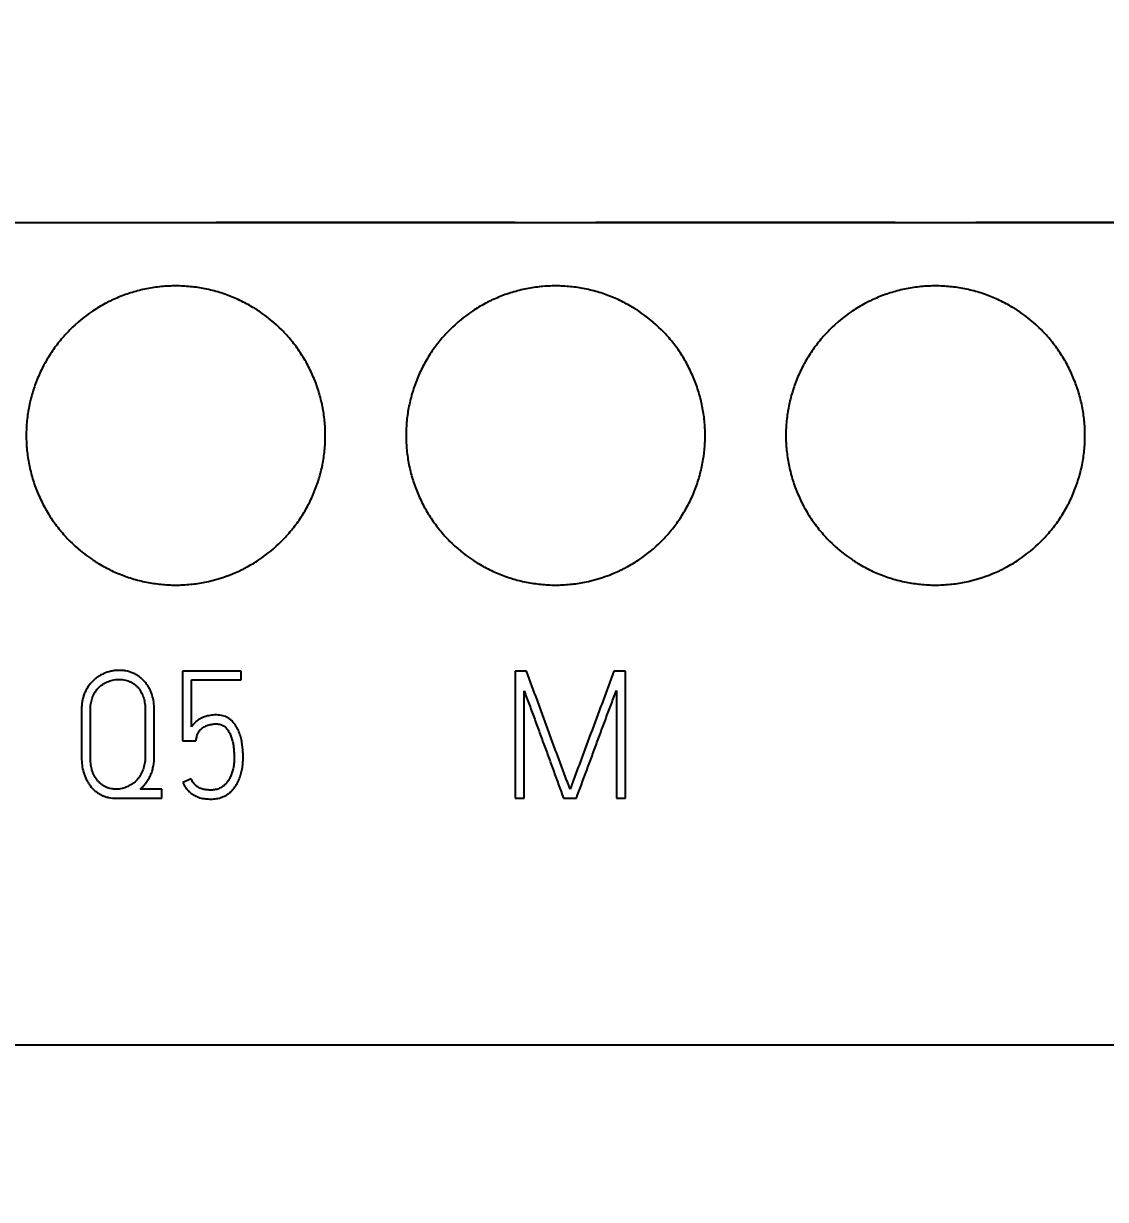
# Model space of a CAD drawing. Extents: x 0 to 420, y 0 to 297.
# Drawn here: x 93.85 to 108.32, y 140.4 to 156.12 of the extents above; entities that cross this region are included whole.
import ezdxf

# ---------------------------------------------------------------- set-up
doc = ezdxf.new("R2010")
doc.units = 0
doc.header["$LTSCALE"] = 23.1
for name, color, linetype in [('10000_FRONT', 7, 'CONTINUOUS'), ('10100_DIM_FRONT', 7, 'CONTINUOUS'), ('10500_FRONT_LABELING', 7, 'CONTINUOUS')]:
    doc.layers.add(name, color=color, linetype=linetype)
doc.styles.get("Standard").update_dxf_attribs({"font": 'txt', "width": 0.8})
doc.dimstyles.new('DIMSTYLE_1', dxfattribs={"dimtxt": 3.5, "dimasz": 3.5, "dimexe": 0.18, "dimexo": 0.0625, "dimgap": 0.09, "dimtad": 1, "dimtxsty": 'STANDARD', "dimcen": 0.09, "dimazin": 3, "dimtp": 0.05, "dimtm": 0.05, "dimtfac": 1, "dimtofl": 0, "dimtmove": 0, "dimatfit": 3, "dimtolj": 1})

# ---------------------------------------------------------------- blocks, each defined once
blk = doc.blocks.new('*D0')
at = {"layer": '10100_DIM_FRONT', "linetype": 'CONTINUOUS'}
for p, q in [((159.574, 187.462), (159.574, 124.671)), ((80.074, 147.013), (80.074, 124.671)), ((80.074, 126.671), (119.824, 126.671)), ((159.574, 126.671), (119.824, 126.671))]:
    blk.add_line(p, q, dxfattribs=at)
for points in [[(83.574, 127.171), (80.074, 126.671), (83.574, 126.171)], [(156.074, 126.171), (159.574, 126.671), (156.074, 127.171)]]:
    blk.add_solid(points, dxfattribs=at)
at = {"layer": '10100_DIM_FRONT', "linetype": 'CONTINUOUS', "width": 0.714286}
blk.add_text('79,5', height=3.5, dxfattribs=at).set_placement((115.994, 127.546))
blk = doc.blocks.new('*D1')
at = {"layer": '10100_DIM_FRONT', "linetype": 'CONTINUOUS'}
for p, q in [((88.074177, 187.462099), (88.074177, 132.024382)), ((159.574177, 147.949506), (159.574177, 132.024382)), ((88.074177, 134.024382), (123.824177, 134.024382)), ((159.574177, 134.024382), (123.824177, 134.024382))]:
    blk.add_line(p, q, dxfattribs=at)
for points in [[(91.574177, 134.524382), (88.074177, 134.024382), (91.574177, 133.524382)], [(156.074177, 133.524382), (159.574177, 134.024382), (156.074177, 134.524382)]]:
    blk.add_solid(points, dxfattribs=at)
at = {"layer": '10100_DIM_FRONT', "linetype": 'CONTINUOUS', "width": 0.660714}
blk.add_text('71,5', height=3.5, dxfattribs=at).set_placement((120.380361, 134.899382))

msp = doc.modelspace()

# ---------------------------------------------------------------- linework, layer by layer
at = {"layer": '10000_FRONT', "color": 7, "linetype": 'CONTINUOUS'}
for p, q in [((88.074, 153.463), (159.574, 153.463)), ((96.423, 153.461), (96.424, 153.463)), ((100.425, 153.461), (96.423, 153.461)), ((100.424, 153.463), (100.425, 153.461)), ((101.503, 153.461), (101.504, 153.463)), ((105.505, 153.461), (101.503, 153.461)), ((105.504, 153.463), (105.505, 153.461)), ((106.583, 153.461), (106.584, 153.463)), ((110.585, 153.461), (106.583, 153.461)), ((88.074, 142.463), (159.574, 142.463))]:
    msp.add_line(p, q, dxfattribs=at)
for points, knots in [([(97.884, 150.613), (97.884, 150.679), (97.881, 150.744), (97.868, 150.874), (97.859, 150.938), (97.833, 151.065), (97.818, 151.128), (97.789, 151.222), (97.779, 151.254), (97.757, 151.316), (97.745, 151.346), (97.708, 151.437), (97.652, 151.555), (97.586, 151.666), (97.531, 151.748), (97.513, 151.775), (97.474, 151.827), (97.453, 151.853), (97.391, 151.93), (97.347, 151.979), (97.209, 152.117), (97.108, 152.2), (96.985, 152.283), (96.972, 152.292), (96.944, 152.309), (96.93, 152.318), (96.887, 152.344), (96.859, 152.36), (96.772, 152.406), (96.713, 152.434), (96.592, 152.485), (96.531, 152.507), (96.437, 152.536), (96.405, 152.544), (96.341, 152.56), (96.309, 152.568), (96.212, 152.587), (96.082, 152.606), (95.951, 152.613), (95.821, 152.613), (95.755, 152.61), (95.657, 152.6), (95.624, 152.596), (95.558, 152.587), (95.526, 152.581), (95.429, 152.562), (95.366, 152.546), (95.241, 152.508), (95.18, 152.486), (95.089, 152.448), (95.058, 152.435), (95.014, 152.414), (94.999, 152.407), (94.969, 152.392), (94.896, 152.354), (94.826, 152.311), (94.663, 152.203), (94.562, 152.12), (94.446, 152.003), (94.423, 151.979), (94.379, 151.93), (94.358, 151.906), (94.296, 151.83), (94.257, 151.778), (94.185, 151.669), (94.151, 151.613), (94.105, 151.527), (94.09, 151.497), (94.062, 151.438), (94.049, 151.408), (94.011, 151.317), (93.967, 151.194), (93.936, 151.068), (93.916, 150.972), (93.911, 150.94), (93.901, 150.876), (93.897, 150.843), (93.887, 150.745), (93.884, 150.679), (93.884, 150.613)], [0, 0, 0, 0, 0.03125, 0.03125, 0.0625, 0.0625, 0.09375, 0.09375, 0.109375, 0.109375, 0.125, 0.125, 0.15625, 0.1875, 0.1875, 0.203125, 0.203125, 0.21875, 0.21875, 0.25, 0.25, 0.3125, 0.3125, 0.320312, 0.320312, 0.328125, 0.328125, 0.34375, 0.34375, 0.375, 0.375, 0.40625, 0.40625, 0.421875, 0.421875, 0.4375, 0.4375, 0.46875, 0.5, 0.5, 0.53125, 0.53125, 0.546875, 0.546875, 0.5625, 0.5625, 0.59375, 0.59375, 0.625, 0.625, 0.640625, 0.640625, 0.648438, 0.648438, 0.65625, 0.6875, 0.6875, 0.75, 0.75, 0.765625, 0.765625, 0.78125, 0.78125, 0.8125, 0.8125, 0.84375, 0.84375, 0.859375, 0.859375, 0.875, 0.875, 0.90625, 0.9375, 0.9375, 0.953125, 0.953125, 0.96875, 0.96875, 1, 1, 1, 1]), ([(102.964, 150.613), (102.964, 150.679), (102.961, 150.744), (102.948, 150.874), (102.939, 150.938), (102.913, 151.065), (102.898, 151.128), (102.869, 151.222), (102.859, 151.254), (102.837, 151.316), (102.825, 151.346), (102.788, 151.437), (102.732, 151.555), (102.666, 151.666), (102.611, 151.748), (102.593, 151.775), (102.554, 151.827), (102.533, 151.853), (102.471, 151.93), (102.427, 151.979), (102.289, 152.117), (102.188, 152.2), (102.065, 152.283), (102.052, 152.292), (102.024, 152.309), (102.01, 152.318), (101.967, 152.344), (101.939, 152.36), (101.852, 152.406), (101.793, 152.434), (101.672, 152.485), (101.611, 152.507), (101.517, 152.536), (101.485, 152.544), (101.421, 152.56), (101.389, 152.568), (101.292, 152.587), (101.162, 152.606), (101.031, 152.613), (100.901, 152.613), (100.835, 152.61), (100.737, 152.6), (100.704, 152.596), (100.638, 152.587), (100.606, 152.581), (100.509, 152.562), (100.446, 152.546), (100.321, 152.508), (100.26, 152.486), (100.169, 152.448), (100.138, 152.435), (100.094, 152.414), (100.079, 152.407), (100.049, 152.392), (99.976, 152.354), (99.906, 152.311), (99.743, 152.203), (99.642, 152.12), (99.526, 152.003), (99.503, 151.979), (99.459, 151.93), (99.438, 151.906), (99.376, 151.83), (99.337, 151.778), (99.265, 151.669), (99.231, 151.613), (99.185, 151.527), (99.17, 151.497), (99.142, 151.438), (99.129, 151.408), (99.091, 151.317), (99.047, 151.194), (99.016, 151.068), (98.996, 150.972), (98.991, 150.94), (98.981, 150.876), (98.977, 150.843), (98.967, 150.745), (98.964, 150.679), (98.964, 150.613)], [0, 0, 0, 0, 0.03125, 0.03125, 0.0625, 0.0625, 0.09375, 0.09375, 0.109375, 0.109375, 0.125, 0.125, 0.15625, 0.1875, 0.1875, 0.203125, 0.203125, 0.21875, 0.21875, 0.25, 0.25, 0.3125, 0.3125, 0.320312, 0.320312, 0.328125, 0.328125, 0.34375, 0.34375, 0.375, 0.375, 0.40625, 0.40625, 0.421875, 0.421875, 0.4375, 0.4375, 0.46875, 0.5, 0.5, 0.53125, 0.53125, 0.546875, 0.546875, 0.5625, 0.5625, 0.59375, 0.59375, 0.625, 0.625, 0.640625, 0.640625, 0.648438, 0.648438, 0.65625, 0.6875, 0.6875, 0.75, 0.75, 0.765625, 0.765625, 0.78125, 0.78125, 0.8125, 0.8125, 0.84375, 0.84375, 0.859375, 0.859375, 0.875, 0.875, 0.90625, 0.9375, 0.9375, 0.953125, 0.953125, 0.96875, 0.96875, 1, 1, 1, 1]), ([(108.044, 150.613), (108.044, 150.679), (108.041, 150.744), (108.028, 150.874), (108.019, 150.938), (107.993, 151.065), (107.978, 151.128), (107.949, 151.222), (107.939, 151.254), (107.917, 151.316), (107.905, 151.346), (107.868, 151.437), (107.812, 151.555), (107.746, 151.666), (107.691, 151.748), (107.673, 151.775), (107.634, 151.827), (107.613, 151.853), (107.551, 151.93), (107.507, 151.979), (107.369, 152.117), (107.268, 152.2), (107.145, 152.283), (107.132, 152.292), (107.104, 152.309), (107.09, 152.318), (107.047, 152.344), (107.019, 152.36), (106.932, 152.406), (106.873, 152.434), (106.752, 152.485), (106.691, 152.507), (106.597, 152.536), (106.565, 152.544), (106.501, 152.56), (106.469, 152.568), (106.372, 152.587), (106.242, 152.606), (106.111, 152.613), (105.981, 152.613), (105.915, 152.61), (105.817, 152.6), (105.784, 152.596), (105.718, 152.587), (105.686, 152.581), (105.589, 152.562), (105.526, 152.546), (105.401, 152.508), (105.34, 152.486), (105.249, 152.448), (105.218, 152.435), (105.174, 152.414), (105.159, 152.407), (105.129, 152.392), (105.056, 152.354), (104.986, 152.311), (104.823, 152.203), (104.722, 152.12), (104.606, 152.003), (104.583, 151.979), (104.539, 151.93), (104.518, 151.906), (104.456, 151.83), (104.417, 151.778), (104.345, 151.669), (104.311, 151.613), (104.265, 151.527), (104.25, 151.497), (104.222, 151.438), (104.209, 151.408), (104.171, 151.317), (104.127, 151.194), (104.096, 151.068), (104.076, 150.972), (104.071, 150.94), (104.061, 150.876), (104.057, 150.843), (104.047, 150.745), (104.044, 150.679), (104.044, 150.613)], [0, 0, 0, 0, 0.03125, 0.03125, 0.0625, 0.0625, 0.09375, 0.09375, 0.109375, 0.109375, 0.125, 0.125, 0.15625, 0.1875, 0.1875, 0.203125, 0.203125, 0.21875, 0.21875, 0.25, 0.25, 0.3125, 0.3125, 0.320312, 0.320312, 0.328125, 0.328125, 0.34375, 0.34375, 0.375, 0.375, 0.40625, 0.40625, 0.421875, 0.421875, 0.4375, 0.4375, 0.46875, 0.5, 0.5, 0.53125, 0.53125, 0.546875, 0.546875, 0.5625, 0.5625, 0.59375, 0.59375, 0.625, 0.625, 0.640625, 0.640625, 0.648438, 0.648438, 0.65625, 0.6875, 0.6875, 0.75, 0.75, 0.765625, 0.765625, 0.78125, 0.78125, 0.8125, 0.8125, 0.84375, 0.84375, 0.859375, 0.859375, 0.875, 0.875, 0.90625, 0.9375, 0.9375, 0.953125, 0.953125, 0.96875, 0.96875, 1, 1, 1, 1]), ([(93.884, 150.613), (93.884, 150.547), (93.887, 150.482), (93.9, 150.352), (93.91, 150.288), (93.935, 150.161), (93.951, 150.098), (93.979, 150.004), (93.989, 149.973), (94.011, 149.911), (94.023, 149.88), (94.061, 149.789), (94.116, 149.671), (94.183, 149.56), (94.237, 149.478), (94.256, 149.452), (94.295, 149.399), (94.315, 149.373), (94.377, 149.296), (94.421, 149.248), (94.559, 149.109), (94.66, 149.026), (94.783, 148.944), (94.797, 148.935), (94.824, 148.917), (94.838, 148.908), (94.881, 148.883), (94.91, 148.866), (94.996, 148.82), (95.055, 148.792), (95.176, 148.742), (95.237, 148.719), (95.331, 148.691), (95.363, 148.682), (95.427, 148.666), (95.459, 148.658), (95.556, 148.639), (95.686, 148.62), (95.817, 148.613), (95.948, 148.613), (96.013, 148.616), (96.112, 148.626), (96.145, 148.63), (96.21, 148.64), (96.372, 148.668), (96.528, 148.715), (96.68, 148.778), (96.71, 148.791), (96.755, 148.812), (96.77, 148.82), (96.799, 148.835), (96.872, 148.873), (96.943, 148.915), (97.105, 149.024), (97.206, 149.107), (97.323, 149.223), (97.345, 149.247), (97.389, 149.296), (97.411, 149.321), (97.473, 149.396), (97.512, 149.449), (97.584, 149.557), (97.617, 149.613), (97.664, 149.7), (97.678, 149.729), (97.707, 149.788), (97.72, 149.818), (97.757, 149.909), (97.801, 150.032), (97.833, 150.158), (97.852, 150.254), (97.858, 150.286), (97.867, 150.351), (97.871, 150.383), (97.881, 150.482), (97.884, 150.547), (97.884, 150.613)], [0, 0, 0, 0, 0.03125, 0.03125, 0.0625, 0.0625, 0.09375, 0.09375, 0.109375, 0.109375, 0.125, 0.125, 0.15625, 0.1875, 0.1875, 0.203125, 0.203125, 0.21875, 0.21875, 0.25, 0.25, 0.3125, 0.3125, 0.320312, 0.320312, 0.328125, 0.328125, 0.34375, 0.34375, 0.375, 0.375, 0.40625, 0.40625, 0.421875, 0.421875, 0.4375, 0.4375, 0.46875, 0.5, 0.5, 0.53125, 0.53125, 0.546875, 0.546875, 0.5625, 0.625, 0.625, 0.640625, 0.640625, 0.648438, 0.648438, 0.65625, 0.6875, 0.6875, 0.75, 0.75, 0.765625, 0.765625, 0.78125, 0.78125, 0.8125, 0.8125, 0.84375, 0.84375, 0.859375, 0.859375, 0.875, 0.875, 0.90625, 0.9375, 0.9375, 0.953125, 0.953125, 0.96875, 0.96875, 1, 1, 1, 1]), ([(98.964, 150.613), (98.964, 150.547), (98.967, 150.482), (98.98, 150.352), (98.99, 150.288), (99.015, 150.161), (99.031, 150.098), (99.059, 150.004), (99.069, 149.973), (99.091, 149.911), (99.103, 149.88), (99.141, 149.789), (99.196, 149.671), (99.263, 149.56), (99.317, 149.478), (99.336, 149.452), (99.375, 149.399), (99.395, 149.373), (99.457, 149.296), (99.501, 149.248), (99.639, 149.109), (99.74, 149.026), (99.863, 148.944), (99.877, 148.935), (99.904, 148.917), (99.918, 148.908), (99.961, 148.883), (99.99, 148.866), (100.076, 148.82), (100.135, 148.792), (100.256, 148.742), (100.317, 148.719), (100.411, 148.691), (100.443, 148.682), (100.507, 148.666), (100.539, 148.658), (100.636, 148.639), (100.766, 148.62), (100.897, 148.613), (101.028, 148.613), (101.093, 148.616), (101.192, 148.626), (101.225, 148.63), (101.29, 148.64), (101.452, 148.668), (101.608, 148.715), (101.76, 148.778), (101.79, 148.791), (101.835, 148.812), (101.85, 148.82), (101.879, 148.835), (101.952, 148.873), (102.023, 148.915), (102.185, 149.024), (102.286, 149.107), (102.403, 149.223), (102.425, 149.247), (102.469, 149.296), (102.491, 149.321), (102.553, 149.396), (102.592, 149.449), (102.664, 149.557), (102.697, 149.613), (102.744, 149.7), (102.758, 149.729), (102.787, 149.788), (102.8, 149.818), (102.837, 149.909), (102.881, 150.032), (102.913, 150.158), (102.932, 150.254), (102.938, 150.286), (102.947, 150.351), (102.951, 150.383), (102.961, 150.482), (102.964, 150.547), (102.964, 150.613)], [0, 0, 0, 0, 0.03125, 0.03125, 0.0625, 0.0625, 0.09375, 0.09375, 0.109375, 0.109375, 0.125, 0.125, 0.15625, 0.1875, 0.1875, 0.203125, 0.203125, 0.21875, 0.21875, 0.25, 0.25, 0.3125, 0.3125, 0.320312, 0.320312, 0.328125, 0.328125, 0.34375, 0.34375, 0.375, 0.375, 0.40625, 0.40625, 0.421875, 0.421875, 0.4375, 0.4375, 0.46875, 0.5, 0.5, 0.53125, 0.53125, 0.546875, 0.546875, 0.5625, 0.625, 0.625, 0.640625, 0.640625, 0.648438, 0.648438, 0.65625, 0.6875, 0.6875, 0.75, 0.75, 0.765625, 0.765625, 0.78125, 0.78125, 0.8125, 0.8125, 0.84375, 0.84375, 0.859375, 0.859375, 0.875, 0.875, 0.90625, 0.9375, 0.9375, 0.953125, 0.953125, 0.96875, 0.96875, 1, 1, 1, 1]), ([(104.044, 150.613), (104.044, 150.547), (104.047, 150.482), (104.06, 150.352), (104.07, 150.288), (104.095, 150.161), (104.111, 150.098), (104.139, 150.004), (104.149, 149.973), (104.171, 149.911), (104.183, 149.88), (104.221, 149.789), (104.276, 149.671), (104.343, 149.56), (104.397, 149.478), (104.416, 149.452), (104.455, 149.399), (104.475, 149.373), (104.537, 149.296), (104.581, 149.248), (104.719, 149.109), (104.82, 149.026), (104.943, 148.944), (104.957, 148.935), (104.984, 148.917), (104.998, 148.908), (105.041, 148.883), (105.07, 148.866), (105.156, 148.82), (105.215, 148.792), (105.336, 148.742), (105.397, 148.719), (105.491, 148.691), (105.523, 148.682), (105.587, 148.666), (105.619, 148.658), (105.716, 148.639), (105.846, 148.62), (105.977, 148.613), (106.108, 148.613), (106.173, 148.616), (106.272, 148.626), (106.305, 148.63), (106.37, 148.64), (106.532, 148.668), (106.688, 148.715), (106.84, 148.778), (106.87, 148.791), (106.915, 148.812), (106.93, 148.82), (106.959, 148.835), (107.032, 148.873), (107.103, 148.915), (107.265, 149.024), (107.366, 149.107), (107.483, 149.223), (107.505, 149.247), (107.549, 149.296), (107.571, 149.321), (107.633, 149.396), (107.672, 149.449), (107.744, 149.557), (107.777, 149.613), (107.824, 149.7), (107.838, 149.729), (107.867, 149.788), (107.88, 149.818), (107.917, 149.909), (107.961, 150.032), (107.993, 150.158), (108.012, 150.254), (108.018, 150.286), (108.027, 150.351), (108.031, 150.383), (108.041, 150.482), (108.044, 150.547), (108.044, 150.613)], [0, 0, 0, 0, 0.03125, 0.03125, 0.0625, 0.0625, 0.09375, 0.09375, 0.109375, 0.109375, 0.125, 0.125, 0.15625, 0.1875, 0.1875, 0.203125, 0.203125, 0.21875, 0.21875, 0.25, 0.25, 0.3125, 0.3125, 0.320312, 0.320312, 0.328125, 0.328125, 0.34375, 0.34375, 0.375, 0.375, 0.40625, 0.40625, 0.421875, 0.421875, 0.4375, 0.4375, 0.46875, 0.5, 0.5, 0.53125, 0.53125, 0.546875, 0.546875, 0.5625, 0.625, 0.625, 0.640625, 0.640625, 0.648438, 0.648438, 0.65625, 0.6875, 0.6875, 0.75, 0.75, 0.765625, 0.765625, 0.78125, 0.78125, 0.8125, 0.8125, 0.84375, 0.84375, 0.859375, 0.859375, 0.875, 0.875, 0.90625, 0.9375, 0.9375, 0.953125, 0.953125, 0.96875, 0.96875, 1, 1, 1, 1])]:
    msp.add_open_spline(points, degree=3, knots=knots, dxfattribs=at)
at = {"layer": '10500_FRONT_LABELING', "color": 7, "linetype": 'CONTINUOUS'}
for p, q in [((95.975, 147.463), (95.975, 146.529)), ((96.76, 147.463), (95.975, 147.463)), ((96.76, 147.345), (96.76, 147.463)), ((100.424, 147.463), (100.424, 145.763)), ((100.575, 147.463), (100.424, 147.463)), ((101.898, 147.463), (101.745, 147.463)), ((101.898, 145.763), (101.898, 147.463)), ((96.093, 146.718), (96.093, 147.345)), ((96.093, 147.345), (96.76, 147.345)), ((100.544, 145.763), (100.544, 147.199)), ((101.778, 147.204), (101.778, 145.763)), ((94.624, 146.949), (94.624, 146.305)), ((94.742, 146.305), (94.742, 146.949)), ((95.475, 146.949), (95.475, 146.32)), ((95.596, 146.32), (95.596, 146.949)), ((96.154, 146.529), (96.164, 146.581)), ((95.975, 146.529), (96.154, 146.529)), ((96.088, 146.02), (95.98, 145.971)), ((95.699, 145.883), (95.407, 145.883)), ((95.699, 145.763), (95.699, 145.883)), ((95.086, 145.763), (95.699, 145.763)), ((100.424, 145.763), (100.544, 145.763)), ((101.07, 145.763), (101.242, 145.763)), ((101.778, 145.763), (101.898, 145.763))]:
    msp.add_line(p, q, dxfattribs=at)
for points, knots in [([(95.596, 146.949), (95.596, 147.016), (95.587, 147.081), (95.562, 147.16), (95.556, 147.176), (95.543, 147.207), (95.536, 147.221), (95.52, 147.25), (95.511, 147.265), (95.497, 147.285), (95.492, 147.292), (95.482, 147.305), (95.476, 147.312), (95.449, 147.343), (95.425, 147.366), (95.385, 147.395), (95.371, 147.405), (95.342, 147.421), (95.327, 147.429), (95.281, 147.449), (95.249, 147.459), (95.199, 147.468), (95.183, 147.47), (95.149, 147.472), (95.133, 147.473), (95.099, 147.472), (95.082, 147.471), (95.049, 147.467), (95.032, 147.464), (94.984, 147.453), (94.952, 147.442), (94.914, 147.425), (94.906, 147.422), (94.891, 147.414), (94.884, 147.41), (94.862, 147.398), (94.848, 147.389), (94.821, 147.37), (94.808, 147.36), (94.789, 147.343), (94.783, 147.338), (94.771, 147.326), (94.765, 147.32), (94.736, 147.289), (94.716, 147.263), (94.691, 147.22), (94.683, 147.206), (94.668, 147.176), (94.662, 147.16), (94.65, 147.129), (94.645, 147.113), (94.637, 147.081), (94.634, 147.065), (94.629, 147.032), (94.627, 147.016), (94.625, 146.982), (94.624, 146.966), (94.624, 146.949)], [0, 0, 0, 0, 0.125, 0.125, 0.15625, 0.15625, 0.1875, 0.1875, 0.21875, 0.21875, 0.234375, 0.234375, 0.25, 0.25, 0.3125, 0.3125, 0.34375, 0.34375, 0.375, 0.375, 0.4375, 0.4375, 0.46875, 0.46875, 0.5, 0.5, 0.53125, 0.53125, 0.5625, 0.5625, 0.625, 0.625, 0.640625, 0.640625, 0.65625, 0.65625, 0.6875, 0.6875, 0.71875, 0.71875, 0.734375, 0.734375, 0.75, 0.75, 0.8125, 0.8125, 0.84375, 0.84375, 0.875, 0.875, 0.90625, 0.90625, 0.9375, 0.9375, 0.96875, 0.96875, 1, 1, 1, 1]), ([(94.742, 146.949), (94.742, 146.975), (94.744, 147), (94.751, 147.05), (94.757, 147.074), (94.769, 147.11), (94.774, 147.122), (94.785, 147.145), (94.791, 147.157), (94.804, 147.178), (94.811, 147.189), (94.826, 147.21), (94.834, 147.22), (94.859, 147.248), (94.878, 147.265), (94.909, 147.287), (94.92, 147.294), (94.942, 147.307), (94.954, 147.313), (94.989, 147.328), (95.013, 147.336), (95.051, 147.345), (95.064, 147.347), (95.089, 147.351), (95.102, 147.352), (95.127, 147.352), (95.14, 147.352), (95.165, 147.351), (95.178, 147.349), (95.216, 147.342), (95.24, 147.335), (95.275, 147.32), (95.287, 147.314), (95.309, 147.302), (95.32, 147.295), (95.34, 147.279), (95.35, 147.271), (95.368, 147.254), (95.377, 147.244), (95.401, 147.214), (95.415, 147.193), (95.432, 147.159), (95.438, 147.147), (95.447, 147.124), (95.451, 147.112), (95.462, 147.075), (95.467, 147.05), (95.474, 147), (95.475, 146.975), (95.475, 146.949)], [0, 0, 0, 0, 0.0625, 0.0625, 0.125, 0.125, 0.15625, 0.15625, 0.1875, 0.1875, 0.21875, 0.21875, 0.25, 0.25, 0.3125, 0.3125, 0.34375, 0.34375, 0.375, 0.375, 0.4375, 0.4375, 0.46875, 0.46875, 0.5, 0.5, 0.53125, 0.53125, 0.5625, 0.5625, 0.625, 0.625, 0.65625, 0.65625, 0.6875, 0.6875, 0.71875, 0.71875, 0.75, 0.75, 0.8125, 0.8125, 0.84375, 0.84375, 0.875, 0.875, 0.9375, 0.9375, 1, 1, 1, 1]), ([(101.16, 145.883), (101.152, 145.899), (101.146, 145.916), (101.134, 145.949), (101.127, 145.965), (101.109, 146.014), (101.097, 146.047), (101.06, 146.146), (101.035, 146.211), (100.986, 146.343), (100.962, 146.409), (100.925, 146.508), (100.913, 146.541), (100.89, 146.607), (100.878, 146.64), (100.854, 146.706), (100.842, 146.739), (100.818, 146.805), (100.806, 146.837), (100.781, 146.903), (100.769, 146.936), (100.744, 147.002), (100.684, 147.167), (100.624, 147.331), (100.575, 147.463)], [0, 0, 0, 0, 0.03125, 0.03125, 0.0625, 0.0625, 0.125, 0.125, 0.25, 0.25, 0.375, 0.375, 0.4375, 0.4375, 0.5, 0.5, 0.5625, 0.5625, 0.625, 0.625, 0.6875, 0.6875, 0.75, 1, 1, 1, 1]), ([(101.745, 147.463), (101.696, 147.331), (101.648, 147.2), (101.574, 147.002), (101.55, 146.936), (101.5, 146.805), (101.476, 146.739), (101.402, 146.542), (101.354, 146.41), (101.28, 146.213), (101.256, 146.147), (101.219, 146.048), (101.207, 146.016), (101.189, 145.966), (101.183, 145.95), (101.171, 145.916), (101.166, 145.9), (101.16, 145.883)], [0, 0, 0, 0, 0.25, 0.25, 0.375, 0.375, 0.5, 0.5, 0.75, 0.75, 0.875, 0.875, 0.9375, 0.9375, 0.96875, 0.96875, 1, 1, 1, 1]), ([(100.544, 147.199), (100.565, 147.139), (100.587, 147.079), (100.632, 146.96), (100.654, 146.9), (100.698, 146.78), (100.72, 146.721), (100.764, 146.601), (100.785, 146.541), (100.818, 146.451), (100.829, 146.421), (100.852, 146.362), (100.863, 146.332), (100.895, 146.242), (100.917, 146.182), (100.982, 146.002), (101.027, 145.883), (101.07, 145.763)], [0, 0, 0, 0, 0.125, 0.125, 0.25, 0.25, 0.375, 0.375, 0.5, 0.5, 0.5625, 0.5625, 0.625, 0.625, 0.75, 0.75, 1, 1, 1, 1]), ([(101.242, 145.763), (101.287, 145.883), (101.331, 146.003), (101.398, 146.184), (101.42, 146.244), (101.454, 146.334), (101.465, 146.364), (101.487, 146.424), (101.498, 146.454), (101.531, 146.544), (101.553, 146.604), (101.598, 146.724), (101.62, 146.784), (101.665, 146.904), (101.687, 146.964), (101.733, 147.084), (101.756, 147.144), (101.778, 147.204)], [0, 0, 0, 0, 0.25, 0.25, 0.375, 0.375, 0.4375, 0.4375, 0.5, 0.5, 0.625, 0.625, 0.75, 0.75, 0.875, 0.875, 1, 1, 1, 1]), ([(95.98, 145.971), (95.99, 145.948), (96.002, 145.927), (96.022, 145.896), (96.029, 145.886), (96.045, 145.868), (96.054, 145.859), (96.072, 145.842), (96.082, 145.834), (96.101, 145.819), (96.112, 145.812), (96.133, 145.8), (96.143, 145.794), (96.166, 145.783), (96.178, 145.779), (96.201, 145.771), (96.213, 145.767), (96.237, 145.761), (96.249, 145.759), (96.274, 145.756), (96.287, 145.755), (96.312, 145.753), (96.324, 145.752), (96.349, 145.751), (96.361, 145.751), (96.386, 145.752), (96.399, 145.753), (96.424, 145.756), (96.436, 145.758), (96.461, 145.763), (96.473, 145.766), (96.508, 145.778), (96.531, 145.788), (96.564, 145.807), (96.575, 145.813), (96.595, 145.828), (96.605, 145.836), (96.623, 145.852), (96.632, 145.861), (96.649, 145.879), (96.657, 145.889), (96.68, 145.919), (96.694, 145.94), (96.718, 145.983), (96.728, 146.006), (96.746, 146.052), (96.754, 146.076), (96.766, 146.124), (96.771, 146.148), (96.779, 146.197), (96.781, 146.221), (96.784, 146.271), (96.784, 146.296), (96.784, 146.345), (96.782, 146.395), (96.777, 146.444), (96.771, 146.493), (96.767, 146.517), (96.756, 146.566), (96.75, 146.59), (96.734, 146.638), (96.725, 146.661), (96.709, 146.695), (96.703, 146.706), (96.69, 146.727), (96.684, 146.738), (96.662, 146.768), (96.646, 146.787), (96.622, 146.808), (96.617, 146.812), (96.607, 146.82), (96.602, 146.823), (96.587, 146.834), (96.576, 146.84), (96.554, 146.851), (96.542, 146.856), (96.518, 146.864), (96.506, 146.867), (96.481, 146.872), (96.469, 146.874), (96.443, 146.876), (96.431, 146.876), (96.406, 146.876), (96.393, 146.875), (96.368, 146.873), (96.356, 146.872), (96.331, 146.868), (96.319, 146.865), (96.294, 146.859), (96.282, 146.856), (96.258, 146.848), (96.247, 146.843), (96.224, 146.832), (96.213, 146.826), (96.192, 146.813), (96.181, 146.806), (96.161, 146.791), (96.151, 146.783), (96.133, 146.766), (96.125, 146.757), (96.108, 146.738), (96.1, 146.728), (96.093, 146.718)], [0, 0, 0, 0, 0.03125, 0.03125, 0.046875, 0.046875, 0.0625, 0.0625, 0.078125, 0.078125, 0.09375, 0.09375, 0.109375, 0.109375, 0.125, 0.125, 0.140625, 0.140625, 0.15625, 0.15625, 0.171875, 0.171875, 0.1875, 0.1875, 0.203125, 0.203125, 0.21875, 0.21875, 0.234375, 0.234375, 0.25, 0.25, 0.28125, 0.28125, 0.296875, 0.296875, 0.3125, 0.3125, 0.328125, 0.328125, 0.34375, 0.34375, 0.375, 0.375, 0.40625, 0.40625, 0.4375, 0.4375, 0.46875, 0.46875, 0.5, 0.5, 0.53125, 0.53125, 0.5625, 0.59375, 0.59375, 0.625, 0.625, 0.65625, 0.65625, 0.6875, 0.6875, 0.703125, 0.703125, 0.71875, 0.71875, 0.75, 0.75, 0.757812, 0.757812, 0.765625, 0.765625, 0.78125, 0.78125, 0.796875, 0.796875, 0.8125, 0.8125, 0.828125, 0.828125, 0.84375, 0.84375, 0.859375, 0.859375, 0.875, 0.875, 0.890625, 0.890625, 0.90625, 0.90625, 0.921875, 0.921875, 0.9375, 0.9375, 0.953125, 0.953125, 0.96875, 0.96875, 0.984375, 0.984375, 1, 1, 1, 1]), ([(96.164, 146.581), (96.164, 146.586), (96.165, 146.591), (96.168, 146.6), (96.17, 146.605), (96.174, 146.618), (96.178, 146.627), (96.187, 146.644), (96.193, 146.652), (96.204, 146.667), (96.211, 146.674), (96.224, 146.688), (96.231, 146.694), (96.247, 146.706), (96.255, 146.711), (96.279, 146.726), (96.296, 146.734), (96.324, 146.743), (96.333, 146.746), (96.352, 146.75), (96.361, 146.751), (96.39, 146.755), (96.409, 146.756), (96.438, 146.756), (96.447, 146.755), (96.467, 146.753), (96.476, 146.751), (96.49, 146.747), (96.494, 146.745), (96.503, 146.741), (96.508, 146.739), (96.521, 146.733), (96.529, 146.727), (96.544, 146.716), (96.551, 146.709), (96.564, 146.695), (96.57, 146.687), (96.581, 146.672), (96.586, 146.664), (96.596, 146.648), (96.601, 146.639), (96.614, 146.614), (96.621, 146.596), (96.633, 146.561), (96.639, 146.542), (96.648, 146.505), (96.651, 146.487), (96.657, 146.449), (96.659, 146.43), (96.662, 146.393), (96.663, 146.374), (96.665, 146.336), (96.666, 146.318), (96.666, 146.28), (96.665, 146.261), (96.662, 146.223), (96.66, 146.204), (96.653, 146.167), (96.649, 146.148), (96.639, 146.112), (96.633, 146.093), (96.622, 146.067), (96.619, 146.058), (96.611, 146.041), (96.606, 146.032), (96.593, 146.007), (96.582, 145.991), (96.565, 145.969), (96.558, 145.961), (96.545, 145.947), (96.538, 145.941), (96.524, 145.928), (96.516, 145.923), (96.5, 145.912), (96.492, 145.906), (96.467, 145.892), (96.449, 145.885), (96.422, 145.878), (96.412, 145.876), (96.393, 145.873), (96.384, 145.872), (96.364, 145.871), (96.355, 145.871), (96.336, 145.872), (96.326, 145.872), (96.307, 145.874), (96.298, 145.875), (96.278, 145.877), (96.269, 145.878), (96.241, 145.884), (96.223, 145.891), (96.197, 145.903), (96.189, 145.908), (96.172, 145.918), (96.165, 145.924), (96.15, 145.936), (96.143, 145.942), (96.129, 145.956), (96.123, 145.963), (96.106, 145.986), (96.097, 146.003), (96.088, 146.02)], [0, 0, 0, 0, 0.007812, 0.007812, 0.015625, 0.015625, 0.03125, 0.03125, 0.046875, 0.046875, 0.0625, 0.0625, 0.078125, 0.078125, 0.09375, 0.09375, 0.125, 0.125, 0.140625, 0.140625, 0.15625, 0.15625, 0.1875, 0.1875, 0.203125, 0.203125, 0.21875, 0.21875, 0.226562, 0.226562, 0.234375, 0.234375, 0.25, 0.25, 0.265625, 0.265625, 0.28125, 0.28125, 0.296875, 0.296875, 0.3125, 0.3125, 0.34375, 0.34375, 0.375, 0.375, 0.40625, 0.40625, 0.4375, 0.4375, 0.46875, 0.46875, 0.5, 0.5, 0.53125, 0.53125, 0.5625, 0.5625, 0.59375, 0.59375, 0.625, 0.625, 0.640625, 0.640625, 0.65625, 0.65625, 0.6875, 0.6875, 0.703125, 0.703125, 0.71875, 0.71875, 0.734375, 0.734375, 0.75, 0.75, 0.78125, 0.78125, 0.796875, 0.796875, 0.8125, 0.8125, 0.828125, 0.828125, 0.84375, 0.84375, 0.859375, 0.859375, 0.875, 0.875, 0.90625, 0.90625, 0.921875, 0.921875, 0.9375, 0.9375, 0.953125, 0.953125, 0.96875, 0.96875, 1, 1, 1, 1]), ([(94.624, 146.305), (94.624, 146.239), (94.632, 146.173), (94.655, 146.093), (94.661, 146.077), (94.673, 146.046), (94.679, 146.031), (94.694, 146.001), (94.702, 145.987), (94.715, 145.965), (94.719, 145.958), (94.728, 145.944), (94.733, 145.938), (94.758, 145.904), (94.781, 145.88), (94.82, 145.848), (94.834, 145.838), (94.862, 145.82), (94.891, 145.804), (94.922, 145.792), (94.954, 145.781), (94.97, 145.776), (95.019, 145.766), (95.053, 145.763), (95.086, 145.763)], [0, 0, 0, 0, 0.25, 0.25, 0.3125, 0.3125, 0.375, 0.375, 0.4375, 0.4375, 0.46875, 0.46875, 0.5, 0.5, 0.625, 0.625, 0.6875, 0.6875, 0.75, 0.8125, 0.8125, 0.875, 0.875, 1, 1, 1, 1]), ([(95.475, 146.32), (95.475, 146.293), (95.474, 146.267), (95.468, 146.228), (95.466, 146.215), (95.46, 146.19), (95.457, 146.177), (95.445, 146.139), (95.435, 146.115), (95.416, 146.08), (95.41, 146.069), (95.396, 146.046), (95.388, 146.036), (95.363, 146.005), (95.345, 145.986), (95.314, 145.961), (95.304, 145.953), (95.281, 145.939), (95.27, 145.932), (95.235, 145.914), (95.21, 145.904), (95.172, 145.893), (95.159, 145.89), (95.133, 145.886), (95.12, 145.885), (95.093, 145.883), (95.08, 145.883), (95.06, 145.884), (95.054, 145.885), (95.04, 145.886), (95.034, 145.887), (95.001, 145.892), (94.97, 145.901), (94.94, 145.916), (94.928, 145.922), (94.922, 145.925), (94.905, 145.936), (94.884, 145.951), (94.864, 145.968), (94.846, 145.987), (94.837, 145.997), (94.813, 146.029), (94.799, 146.051), (94.782, 146.087), (94.777, 146.099), (94.768, 146.124), (94.764, 146.137), (94.754, 146.174), (94.749, 146.2), (94.743, 146.253), (94.742, 146.279), (94.742, 146.305)], [0, 0, 0, 0, 0.0625, 0.0625, 0.09375, 0.09375, 0.125, 0.125, 0.1875, 0.1875, 0.21875, 0.21875, 0.25, 0.25, 0.3125, 0.3125, 0.34375, 0.34375, 0.375, 0.375, 0.4375, 0.4375, 0.46875, 0.46875, 0.5, 0.5, 0.53125, 0.53125, 0.546875, 0.546875, 0.5625, 0.5625, 0.625, 0.640625, 0.640625, 0.65625, 0.65625, 0.6875, 0.71875, 0.71875, 0.75, 0.75, 0.8125, 0.8125, 0.84375, 0.84375, 0.875, 0.875, 0.9375, 0.9375, 1, 1, 1, 1]), ([(95.407, 145.883), (95.423, 145.897), (95.438, 145.911), (95.466, 145.941), (95.478, 145.957), (95.496, 145.981), (95.502, 145.99), (95.513, 146.007), (95.518, 146.016), (95.534, 146.043), (95.543, 146.061), (95.559, 146.098), (95.566, 146.118), (95.577, 146.157), (95.582, 146.177), (95.593, 146.238), (95.596, 146.278), (95.596, 146.32)], [0, 0, 0, 0, 0.125, 0.125, 0.25, 0.25, 0.3125, 0.3125, 0.375, 0.375, 0.5, 0.5, 0.625, 0.625, 0.75, 0.75, 1, 1, 1, 1])]:
    msp.add_open_spline(points, degree=3, knots=knots, dxfattribs=at)

# ---------------------------------------------------------------- dimensions: what is measured, and where the dimension line sits
at = {"layer": '10100_DIM_FRONT', "linetype": 'CONTINUOUS'}
for base, p1, p2, text, picture, middle in [((159.574, 126.671), (80.074, 147.013), (159.574, 187.462), '79,5', '*D0', (120.994, 129.296)), ((159.574, 134.024), (88.074, 187.462), (159.574, 147.95), '71,5', '*D1', (125.005, 136.649))]:
    dim = msp.add_linear_dim(base=base, p1=p1, p2=p2, text=text, dimstyle='DIMSTYLE_1', dxfattribs=at)
    dim.commit()
    dim.dimension.update_dxf_attribs({"geometry": picture, "text_midpoint": middle, "dimtype": 160})

doc.saveas('drawing.dxf')
